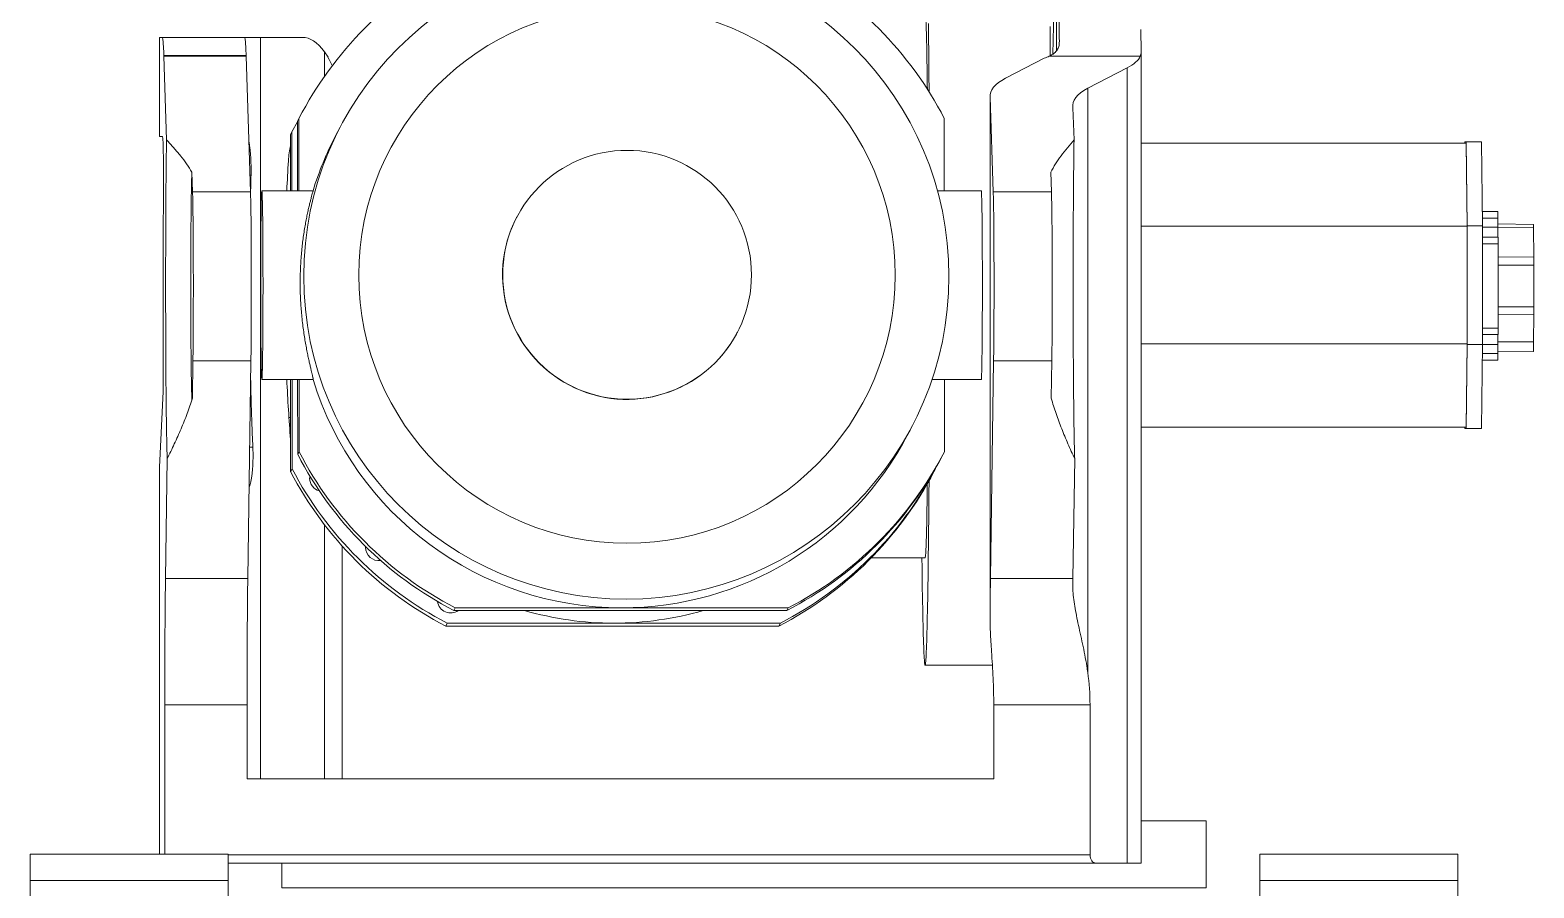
# Model space of a CAD drawing. Header units: millimetres. Extents: x 419 to 13500, y 498 to 10404.
# Drawn here: x 2156 to 3067, y 5813 to 6332 of the extents above; entities that cross this region are included whole.
import ezdxf

# ---------------------------------------------------------------- set-up
doc = ezdxf.new("R2010")
doc.units = ezdxf.units.MM
doc.header["$LTSCALE"] = 50

msp = doc.modelspace()

# ---------------------------------------------------------------- linework, layer by layer
at = {"color": 7, "linetype": 'Continuous', "lineweight": 15}
for p, q in [((2775.5, 6317.79), (2777.04, 6391.73)), ((2777.58, 6371.21), (2777.7, 6319.94)), ((2234.33, 6267.96), (2234.33, 6327.96)), ((2234.33, 6327.96), (2236.02, 6327.96)), ((2285.88, 6327.96), (2236.02, 6327.96)), ((2295.49, 6327.96), (2285.88, 6327.96)), ((2295.49, 5879), (2295.49, 6327.96)), ((2320.88, 6327.96), (2295.49, 6327.96)), ((2236.82, 6316.92), (2286.67, 6316.92)), ((2236.83, 6316.5), (2238.51, 6265.87)), ((2236.83, 6316.5), (2286.69, 6316.5)), ((2286.69, 6316.5), (2289.41, 6234.34)), ((2336.35, 6315.9), (2334.18, 6319.26)), ((2746.84, 6303.2), (2770.33, 6315.34)), ((2773.26, 6316.5), (2828.48, 6316.5)), ((2829.06, 6318.36), (2828.48, 6316.5)), ((2829.06, 6318.36), (2829.06, 5827.96)), ((2820.52, 6309.49), (2796.65, 6297.16)), ((2820.52, 5827.96), (2820.52, 6309.49)), ((2796.65, 5943.39), (2796.65, 6297.16)), ((2737.44, 6292.38), (2737.44, 5976.48)), ((2737.48, 5979.34), (2737.48, 6291.73)), ((2739.38, 6234.34), (2737.48, 6291.73)), ((2317.93, 6277.24), (2318.76, 6278.83)), ((2317.93, 6277.24), (2318.33, 6278.02)), ((2319.16, 6279.61), (2318.33, 6278.02)), ((2318.77, 6235.11), (2318.76, 6278.83)), ((2709.73, 6278.83), (2709.74, 6235.11)), ((2787.69, 6285.29), (2788.33, 6265.87)), ((2313.59, 6268.91), (2314.51, 6270.67)), ((2313.6, 6235.11), (2313.59, 6268.91)), ((2314.52, 6235.11), (2314.51, 6270.67)), ((2317.94, 6235.11), (2317.93, 6277.24)), ((2343.69, 6273.66), (2340.89, 6268.29)), ((2236.02, 6267.96), (2234.33, 6267.96)), ((3025.97, 6263.96), (2829.06, 6263.96)), ((3025.11, 6263.96), (2829.06, 6263.96)), ((3025.1, 6263.96), (3025.11, 6264.72)), ((3025.11, 6264.72), (3025.98, 6264.72)), ((3034.31, 6264.72), (3025.11, 6264.72)), ((3025.11, 6263.96), (3025.97, 6263.96)), ((3025.97, 6263.96), (3026.58, 6213.58)), ((3025.98, 6264.72), (3026.59, 6213.9)), ((3035.18, 6264.72), (3025.98, 6264.72)), ((3034.31, 6264.72), (3035.18, 6264.72)), ((3035.18, 6264.72), (3035.8, 6213.9)), ((2253.89, 6246.35), (2254.29, 6234.34)), ((2774.65, 6234.34), (2774.25, 6246.35)), ((2254.29, 6234.34), (2289.41, 6234.34)), ((2327.31, 6235.11), (2296.28, 6235.11)), ((2732.11, 6235.11), (2705.56, 6235.11)), ((2739.38, 6234.34), (2774.65, 6234.34)), ((2450.69, 6219.04), (2450.63, 6218.92)), ((3026.59, 6213.9), (3026.59, 6142.02)), ((3035.8, 6213.9), (3026.59, 6213.9)), ((3045.06, 6222.46), (3035.69, 6222.46)), ((3035.8, 6213.9), (3035.8, 6142.02)), ((3045.11, 6218.46), (3045.11, 6212.96)), ((3066.65, 6214.58), (3045.11, 6214.96)), ((3026.58, 6213.58), (2829.06, 6213.58)), ((3026.58, 6213.58), (3026.58, 6142.34)), ((3045.11, 6212.96), (3035.8, 6212.96)), ((3045.18, 6206.98), (3045.25, 6206.96)), ((3066.71, 6212.64), (3066.93, 6194.78)), ((3045.3, 6202.96), (3045.3, 6151.96)), ((3066.95, 6190.09), (3066.95, 6164.83)), ((3066.93, 6160.14), (3066.73, 6143.67)), ((3045.3, 6151.96), (3035.8, 6151.96)), ((2584.32, 6149.28), (2584.38, 6149.39)), ((3026.58, 6142.34), (2829.06, 6142.34)), ((3026.58, 6142.34), (3025.97, 6091.96)), ((3026.59, 6142.02), (3025.98, 6091.2)), ((3035.8, 6142.02), (3026.59, 6142.02)), ((3035.8, 6142.02), (3035.18, 6091.2)), ((3066.73, 6143.67), (3045.11, 6143.51)), ((3045.11, 6141.96), (3045.11, 6136.46)), ((3045.25, 6147.98), (3045.18, 6147.96)), ((3066.73, 6143.67), (3066.73, 6137.84)), ((2254.51, 6132), (2254.18, 6109.42)), ((2254.51, 6132), (2289.63, 6132)), ((2289.63, 6132), (2287.74, 6000.39)), ((2737.7, 6000.39), (2739.6, 6132)), ((2739.6, 6132), (2774.86, 6132)), ((2774.54, 6109.42), (2774.86, 6132)), ((3045.06, 6132.46), (3035.68, 6132.46)), ((3066.73, 6137.84), (3045.11, 6137.46)), ((2234.33, 6067.62), (2236.4, 6113.46)), ((2296.28, 6120.81), (2318.79, 6120.81)), ((2313.65, 6064.98), (2313.63, 6120.81)), ((2314.57, 6066.75), (2314.55, 6120.81)), ((2317.99, 6075.5), (2317.97, 6120.81)), ((2318.79, 6120.81), (2318.8, 6120.83)), ((2318.8, 6120.83), (2327.34, 6120.83)), ((2318.82, 6077.09), (2318.8, 6120.83)), ((2702.31, 6120.83), (2709.78, 6120.83)), ((2709.78, 6120.83), (2709.79, 6077.09)), ((2709.78, 6120.81), (2732.11, 6120.81)), ((2687.66, 6087.63), (2690.46, 6093.01)), ((3025.97, 6091.96), (2829.06, 6091.96)), ((3025.11, 6091.2), (3025.1, 6091.96)), ((3025.98, 6091.2), (3025.11, 6091.2)), ((3035.18, 6091.2), (3025.98, 6091.2)), ((2317.99, 6075.5), (2318.82, 6077.09)), ((2238.92, 6072.74), (2237.88, 6000.39)), ((2708.56, 6074.72), (2709.38, 6076.31)), ((2788.74, 6072.74), (2787.7, 6000.39)), ((2234.33, 5833.43), (2234.33, 6067.62)), ((2313.65, 6064.98), (2314.57, 6066.75)), ((2703.48, 6064.98), (2704.4, 6066.75)), ((2704.4, 6067.11), (2704.4, 6066.75)), ((2345, 5879), (2345, 6019.88)), ((2359.12, 6019.1), (2359.14, 6019.66)), ((2665.56, 6012.86), (2698.09, 6012.86)), ((2237.88, 6000.39), (2287.74, 6000.39)), ((2737.7, 6000.39), (2787.7, 6000.39)), ((2412.61, 5980.92), (2413.44, 5982.51)), ((2513.5, 5980.92), (2412.61, 5980.92)), ((2514.33, 5982.51), (2413.44, 5982.51)), ((2614.39, 5980.92), (2513.5, 5980.92)), ((2615.22, 5982.51), (2514.33, 5982.51)), ((2614.39, 5980.92), (2615.22, 5982.51)), ((2407.7, 5971.49), (2408.62, 5973.26)), ((2609.48, 5971.49), (2407.7, 5971.49)), ((2509.51, 5973.26), (2408.62, 5973.26)), ((2610.4, 5973.26), (2509.51, 5973.26)), ((2609.48, 5971.49), (2610.4, 5973.26)), ((2698.09, 5947.84), (2738.88, 5947.84)), ((2237.45, 5923.78), (2237.45, 5833.43)), ((2237.45, 5923.78), (2287.3, 5923.78)), ((2287.3, 5923.78), (2287.3, 5879)), ((2739.68, 5923.78), (2798.02, 5923.78)), ((2739.68, 5879), (2739.68, 5923.78)), ((2798.02, 5923.78), (2798.02, 5832.96)), ((2739.68, 5879), (2287.3, 5879)), ((2829.06, 5853.6), (2868.35, 5853.6)), ((2868.35, 5812.96), (2868.35, 5853.6)), ((2275.85, 5833.43), (2155.85, 5833.43)), ((2155.85, 5833.43), (2155.85, 5817.43)), ((2275.85, 5833.43), (2275.85, 5817.43)), ((3020.85, 5833.43), (2900.85, 5833.43)), ((2900.85, 5833.43), (2900.85, 5817.43)), ((3020.85, 5833.43), (3020.85, 5817.43)), ((2275.85, 5827.96), (2801.54, 5827.96)), ((2308.35, 5827.96), (2308.35, 5812.96)), ((2801.54, 5827.96), (2820.52, 5827.96)), ((2820.52, 5827.96), (2829.06, 5827.96)), ((2275.85, 5817.43), (2155.85, 5817.43)), ((2155.85, 5817.43), (2155.85, 5749.43)), ((2275.85, 5817.43), (2275.85, 5749.43)), ((2308.35, 5812.96), (2868.35, 5812.96)), ((3020.85, 5817.43), (2900.85, 5817.43)), ((2900.85, 5817.43), (2900.85, 5749.43)), ((3020.85, 5817.43), (3020.85, 5749.43))]:
    msp.add_line(p, q, dxfattribs=at)
at = {"color": 8, "linetype": 'Continuous', "lineweight": 15}
for p, q in [((2334.18, 6304.31), (2334.18, 6319.26)), ((2313.59, 6259.52), (2313.05, 6259.52)), ((2289.7, 6244.55), (2289.08, 6244.55)), ((3045.11, 6218.46), (3035.74, 6218.46)), ((3045.18, 6206.98), (3035.8, 6206.98)), ((3045.25, 6206.96), (3035.8, 6206.96)), ((3066.71, 6212.64), (3045.11, 6212.91)), ((3045.3, 6202.96), (3035.8, 6202.96)), ((3066.93, 6194.78), (3045.3, 6195.04)), ((3066.95, 6190.09), (3045.3, 6190.09)), ((3066.93, 6160.14), (3045.3, 6159.88)), ((3045.25, 6147.98), (3035.8, 6147.98)), ((3045.18, 6147.96), (3035.8, 6147.96)), ((3045.11, 6141.96), (3035.8, 6141.96)), ((3045.11, 6136.46), (3035.73, 6136.46)), ((2313.64, 6097.7), (2312.69, 6097.7)), ((2290.82, 6079.85), (2288.88, 6079.85)), ((2334.18, 5879), (2334.18, 6032.88)), ((2275.85, 5832.96), (2798.02, 5832.96))]:
    msp.add_line(p, q, dxfattribs=at)
at = {"color": 7, "linetype": 'Continuous', "lineweight": 15, "flags": 128}
for points in [[(2779.43, 6325.3), (2779.38, 6327.82), (2779.34, 6330.51), (2779.29, 6333.38), (2779.25, 6336.41), (2779.21, 6339.61), (2779.17, 6342.95), (2779.13, 6346.44), (2779.1, 6350.06), (2779.07, 6353.82), (2779.04, 6357.7), (2779.01, 6361.69), (2778.98, 6365.78), (2778.96, 6369.97), (2778.94, 6374.25), (2778.92, 6378.6), (2778.9, 6383.03), (2778.89, 6387.51), (2778.87, 6392.04), (2778.87, 6396.61), (2778.86, 6401.22), (2778.86, 6405.84), (2778.85, 6410.47)], [(2699.48, 6296.59), (2699.45, 6298.8), (2699.4, 6302.73), (2699.34, 6306.51), (2699.29, 6310.13), (2699.23, 6313.58), (2699.17, 6316.85), (2699.11, 6319.95), (2699.05, 6322.86), (2698.98, 6325.6), (2698.92, 6328.14), (2698.86, 6330.49), (2698.79, 6332.65), (2698.72, 6334.61), (2698.65, 6336.37), (2698.58, 6337.93), (2698.52, 6339.29), (2698.45, 6340.44), (2698.38, 6341.38), (2698.3, 6342.11), (2698.23, 6342.64), (2698.16, 6342.95), (2698.09, 6343.06)], [(2700.49, 6295.01), (2700.47, 6297.53), (2700.42, 6303.44), (2700.38, 6309.24), (2700.33, 6314.91), (2700.28, 6320.46), (2700.22, 6325.88), (2700.17, 6331.16), (2700.11, 6336.3)], [(2773.96, 6316.92), (2773.95, 6318.54), (2773.9, 6324.01), (2773.84, 6329.35), (2773.78, 6334.54)], [(2828.77, 6332.77), (2828.81, 6329.91), (2828.86, 6327.23), (2828.91, 6324.72), (2828.96, 6322.41), (2829.01, 6320.29), (2829.06, 6318.36)], [(2314.51, 6270.67), (2317.9, 6276.9), (2317.93, 6276.96)], [(2236.63, 6238.66), (2236.64, 6240.71), (2236.64, 6242.8), (2236.64, 6244.91), (2236.64, 6247), (2236.63, 6249.06), (2236.62, 6251.06), (2236.61, 6252.98), (2236.6, 6254.8), (2236.59, 6256.51), (2236.57, 6258.07), (2236.55, 6259.48), (2236.53, 6260.71), (2236.51, 6261.76), (2236.48, 6262.62), (2236.46, 6263.26)], [(2238.51, 6265.87), (2238.47, 6262.88), (2238.42, 6259.72), (2238.38, 6256.4), (2238.34, 6252.93), (2238.3, 6249.32), (2238.26, 6245.57), (2238.23, 6241.68), (2238.2, 6237.67), (2238.16, 6233.55), (2238.14, 6229.32), (2238.11, 6224.99), (2238.09, 6220.57), (2238.06, 6216.06), (2238.05, 6211.49), (2238.03, 6206.84), (2238.02, 6202.14), (2238, 6197.4), (2237.99, 6192.61), (2237.99, 6187.8), (2237.98, 6182.97), (2237.98, 6178.13), (2237.98, 6173.29), (2237.99, 6168.46), (2237.99, 6163.64), (2238, 6158.86), (2238.01, 6154.11), (2238.03, 6149.41), (2238.04, 6144.76), (2238.06, 6140.18), (2238.08, 6135.67), (2238.11, 6131.24), (2238.13, 6126.9), (2238.16, 6122.66), (2238.19, 6118.53), (2238.23, 6114.52), (2238.26, 6110.62), (2238.3, 6106.86), (2238.34, 6103.24), (2238.38, 6099.76), (2238.42, 6096.43), (2238.46, 6093.26), (2238.51, 6090.25), (2238.56, 6087.41), (2238.61, 6084.75), (2238.66, 6082.27), (2238.71, 6079.98), (2238.76, 6077.87), (2238.81, 6075.96), (2238.87, 6074.25), (2238.92, 6072.74)], [(2788.33, 6265.87), (2788.28, 6262.88), (2788.24, 6259.72), (2788.2, 6256.4), (2788.16, 6252.93), (2788.12, 6249.32), (2788.08, 6245.57), (2788.05, 6241.68), (2788.01, 6237.67), (2787.98, 6233.55), (2787.95, 6229.32), (2787.93, 6224.99), (2787.9, 6220.57), (2787.88, 6216.06), (2787.86, 6211.49), (2787.85, 6206.84), (2787.83, 6202.14), (2787.82, 6197.4), (2787.81, 6192.61), (2787.8, 6187.8), (2787.8, 6182.97), (2787.8, 6178.13), (2787.8, 6173.29), (2787.8, 6168.46), (2787.81, 6163.64), (2787.82, 6158.86), (2787.83, 6154.11), (2787.85, 6149.41), (2787.86, 6144.76), (2787.88, 6140.18), (2787.9, 6135.67), (2787.93, 6131.24), (2787.95, 6126.9), (2787.98, 6122.66), (2788.01, 6118.53), (2788.04, 6114.52), (2788.08, 6110.62), (2788.11, 6106.86), (2788.15, 6103.24), (2788.19, 6099.76), (2788.24, 6096.43), (2788.28, 6093.26), (2788.33, 6090.25), (2788.37, 6087.41), (2788.42, 6084.75), (2788.47, 6082.27), (2788.52, 6079.98), (2788.58, 6077.87), (2788.63, 6075.96), (2788.69, 6074.25), (2788.74, 6072.74)], [(2253.89, 6246.35), (2253.85, 6245.55), (2253.8, 6244.54), (2253.76, 6243.31), (2253.71, 6241.89), (2253.67, 6240.26), (2253.63, 6238.44), (2253.59, 6236.43), (2253.55, 6234.23), (2253.51, 6231.87), (2253.48, 6229.33), (2253.44, 6226.63), (2253.41, 6223.78), (2253.38, 6220.79), (2253.35, 6217.67), (2253.33, 6214.42), (2253.3, 6211.05), (2253.28, 6207.59), (2253.26, 6204.03), (2253.25, 6200.39), (2253.23, 6196.68), (2253.22, 6192.91), (2253.21, 6189.09), (2253.21, 6185.24), (2253.2, 6181.37), (2253.2, 6177.48), (2253.2, 6173.6), (2253.21, 6169.73), (2253.22, 6165.89), (2253.22, 6162.08), (2253.24, 6158.33), (2253.25, 6154.63), (2253.27, 6151.01), (2253.29, 6147.47), (2253.31, 6144.03), (2253.33, 6140.69), (2253.36, 6137.47), (2253.39, 6134.38), (2253.42, 6131.42), (2253.45, 6128.61), (2253.49, 6125.95), (2253.52, 6123.45), (2253.56, 6121.13), (2253.6, 6118.98), (2253.64, 6117.02), (2253.68, 6115.24), (2253.72, 6113.67), (2253.77, 6112.29), (2253.81, 6111.12), (2253.86, 6110.15), (2253.9, 6109.4), (2253.95, 6108.86), (2253.96, 6108.75)], [(2236.58, 6136.4), (2236.56, 6143.67), (2236.55, 6150.97), (2236.54, 6158.31), (2236.54, 6165.66), (2236.53, 6173.03), (2236.53, 6180.4), (2236.53, 6187.77), (2236.54, 6195.13), (2236.55, 6202.47), (2236.56, 6209.79), (2236.57, 6217.07), (2236.59, 6224.32), (2236.61, 6231.52), (2236.63, 6238.66)], [(2254.29, 6234.34), (2254.33, 6233.01), (2254.37, 6231.49), (2254.41, 6229.77), (2254.45, 6227.87), (2254.48, 6225.79), (2254.51, 6223.54), (2254.55, 6221.12), (2254.58, 6218.55), (2254.61, 6215.84), (2254.63, 6212.98), (2254.66, 6210.01), (2254.68, 6206.92), (2254.7, 6203.72), (2254.72, 6200.44), (2254.73, 6197.07), (2254.74, 6193.63), (2254.75, 6190.14), (2254.76, 6186.61), (2254.77, 6183.04), (2254.77, 6179.46), (2254.77, 6175.87), (2254.77, 6172.28), (2254.76, 6168.72), (2254.75, 6165.19), (2254.74, 6161.71), (2254.73, 6158.28), (2254.71, 6154.93), (2254.7, 6151.66), (2254.67, 6148.48), (2254.65, 6145.41), (2254.63, 6142.45), (2254.6, 6139.62), (2254.57, 6136.93), (2254.54, 6134.39), (2254.51, 6132)], [(2289.41, 6234.34), (2289.45, 6233.01), (2289.49, 6231.49), (2289.53, 6229.77), (2289.57, 6227.87), (2289.6, 6225.79), (2289.64, 6223.54), (2289.67, 6221.12), (2289.7, 6218.55), (2289.73, 6215.84), (2289.75, 6212.98), (2289.78, 6210.01), (2289.8, 6206.92), (2289.82, 6203.72), (2289.84, 6200.44), (2289.85, 6197.07), (2289.87, 6193.63), (2289.88, 6190.14), (2289.88, 6186.61), (2289.89, 6183.04), (2289.89, 6179.46), (2289.89, 6175.87), (2289.89, 6172.28), (2289.88, 6168.72), (2289.87, 6165.19), (2289.86, 6161.71), (2289.85, 6158.28), (2289.84, 6154.93), (2289.82, 6151.66), (2289.8, 6148.48), (2289.78, 6145.41), (2289.75, 6142.45), (2289.72, 6139.62), (2289.7, 6136.93), (2289.66, 6134.39), (2289.63, 6132)], [(2295.59, 6176.63), (2295.59, 6180.12), (2295.59, 6183.6), (2295.6, 6187.05), (2295.6, 6190.48), (2295.61, 6193.85), (2295.63, 6197.17), (2295.64, 6200.42), (2295.66, 6203.58), (2295.68, 6206.64), (2295.7, 6209.6), (2295.73, 6212.45), (2295.75, 6215.16), (2295.78, 6217.74), (2295.81, 6220.16), (2295.84, 6222.44), (2295.88, 6224.54), (2295.91, 6226.47), (2295.95, 6228.22), (2295.99, 6229.79), (2296.02, 6231.16), (2296.06, 6232.33), (2296.11, 6233.31), (2296.15, 6234.07), (2296.19, 6234.63), (2296.23, 6234.97), (2296.27, 6235.11), (2296.31, 6235.03), (2296.36, 6234.74), (2296.4, 6234.24), (2296.44, 6233.53), (2296.48, 6232.61), (2296.52, 6231.49), (2296.56, 6230.16), (2296.6, 6228.65), (2296.63, 6226.95), (2296.67, 6225.06), (2296.7, 6223), (2296.73, 6220.77), (2296.77, 6218.38), (2296.79, 6215.85), (2296.82, 6213.17), (2296.85, 6210.36), (2296.87, 6207.43), (2296.89, 6204.39), (2296.91, 6201.25), (2296.92, 6198.02), (2296.94, 6194.72), (2296.95, 6191.36), (2296.96, 6187.95), (2296.96, 6184.5), (2296.97, 6181.03), (2296.97, 6177.54), (2296.97, 6174.06), (2296.96, 6170.59), (2296.96, 6167.15), (2296.95, 6163.75), (2296.93, 6160.4), (2296.92, 6157.12), (2296.9, 6153.91), (2296.89, 6150.8), (2296.86, 6147.78), (2296.84, 6144.88), (2296.82, 6142.1), (2296.79, 6139.45), (2296.76, 6136.95), (2296.73, 6134.6), (2296.69, 6132.41), (2296.66, 6130.39), (2296.62, 6128.55), (2296.59, 6126.89), (2296.55, 6125.42), (2296.51, 6124.15), (2296.47, 6123.07), (2296.43, 6122.21), (2296.39, 6121.54), (2296.35, 6121.09), (2296.3, 6120.85), (2296.26, 6120.82), (2296.22, 6121.01), (2296.18, 6121.41), (2296.14, 6122.01), (2296.1, 6122.83), (2296.06, 6123.85), (2296.02, 6125.07), (2295.98, 6126.49), (2295.94, 6128.1), (2295.9, 6129.89), (2295.87, 6131.87), (2295.84, 6134.01), (2295.8, 6136.32), (2295.77, 6138.79), (2295.75, 6141.4), (2295.72, 6144.14), (2295.7, 6147.01), (2295.67, 6150), (2295.66, 6153.09), (2295.64, 6156.27), (2295.62, 6159.54), (2295.61, 6162.87), (2295.6, 6166.26), (2295.59, 6169.69), (2295.59, 6173.15), (2295.59, 6176.63)], [(2732.11, 6235.11), (2732.15, 6235.03), (2732.19, 6234.74), (2732.23, 6234.24), (2732.27, 6233.53), (2732.31, 6232.61), (2732.35, 6231.49), (2732.39, 6230.16), (2732.43, 6228.65), (2732.47, 6226.95), (2732.5, 6225.06), (2732.53, 6223), (2732.57, 6220.77), (2732.6, 6218.38), (2732.63, 6215.85), (2732.65, 6213.17), (2732.68, 6210.36), (2732.7, 6207.43), (2732.72, 6204.39), (2732.74, 6201.25), (2732.76, 6198.02), (2732.77, 6194.72), (2732.78, 6191.36), (2732.79, 6187.95), (2732.8, 6184.5), (2732.8, 6181.03), (2732.8, 6177.54), (2732.8, 6174.06), (2732.79, 6170.59), (2732.79, 6167.15), (2732.78, 6163.75), (2732.77, 6160.4), (2732.75, 6157.12), (2732.74, 6153.91), (2732.72, 6150.8), (2732.7, 6147.78), (2732.67, 6144.88), (2732.65, 6142.1), (2732.62, 6139.45), (2732.59, 6136.95), (2732.56, 6134.6), (2732.53, 6132.41), (2732.49, 6130.39), (2732.46, 6128.55), (2732.42, 6126.89), (2732.38, 6125.42), (2732.34, 6124.15), (2732.3, 6123.07), (2732.26, 6122.21), (2732.22, 6121.54), (2732.18, 6121.09), (2732.14, 6120.85), (2732.11, 6120.81)], [(2739.6, 6132), (2739.63, 6134.39), (2739.66, 6136.93), (2739.69, 6139.62), (2739.72, 6142.45), (2739.74, 6145.41), (2739.76, 6148.48), (2739.78, 6151.66), (2739.8, 6154.93), (2739.82, 6158.28), (2739.83, 6161.71), (2739.84, 6165.19), (2739.85, 6168.72), (2739.86, 6172.28), (2739.86, 6175.87), (2739.86, 6179.46), (2739.86, 6183.04), (2739.85, 6186.61), (2739.84, 6190.14), (2739.83, 6193.63), (2739.82, 6197.07), (2739.81, 6200.44), (2739.79, 6203.72), (2739.77, 6206.92), (2739.75, 6210.01), (2739.72, 6212.98), (2739.7, 6215.84), (2739.67, 6218.55), (2739.64, 6221.12), (2739.6, 6223.54), (2739.57, 6225.79), (2739.54, 6227.87), (2739.5, 6229.77), (2739.46, 6231.49), (2739.42, 6233.01), (2739.38, 6234.34)], [(2774.86, 6132), (2774.9, 6134.39), (2774.93, 6136.93), (2774.96, 6139.62), (2774.98, 6142.45), (2775.01, 6145.41), (2775.03, 6148.48), (2775.05, 6151.66), (2775.07, 6154.93), (2775.08, 6158.28), (2775.1, 6161.71), (2775.11, 6165.19), (2775.12, 6168.72), (2775.12, 6172.28), (2775.12, 6175.87), (2775.12, 6179.46), (2775.12, 6183.04), (2775.12, 6186.61), (2775.11, 6190.14), (2775.1, 6193.63), (2775.09, 6197.07), (2775.07, 6200.44), (2775.05, 6203.72), (2775.03, 6206.92), (2775.01, 6210.01), (2774.99, 6212.98), (2774.96, 6215.84), (2774.93, 6218.55), (2774.9, 6221.12), (2774.87, 6223.54), (2774.84, 6225.79), (2774.8, 6227.87), (2774.76, 6229.77), (2774.73, 6231.49), (2774.69, 6233.01), (2774.65, 6234.34)], [(2236.4, 6113.46), (2236.43, 6114.12), (2236.45, 6114.99), (2236.47, 6116.07), (2236.49, 6117.33), (2236.51, 6118.76), (2236.53, 6120.36), (2236.54, 6122.1), (2236.56, 6123.95), (2236.57, 6125.91), (2236.57, 6127.95), (2236.58, 6130.04), (2236.58, 6132.16), (2236.58, 6134.28), (2236.58, 6136.4)], [(2325.25, 6061.03), (2325.35, 6062.34), (2325.36, 6062.36)], [(2696.15, 6012.86), (2696.16, 6012.18), (2696.22, 6007.41), (2696.29, 6002.8), (2696.35, 5998.35), (2696.42, 5994.07), (2696.49, 5989.96), (2696.56, 5986.01), (2696.63, 5982.25), (2696.7, 5978.67), (2696.77, 5975.27), (2696.85, 5972.05), (2696.93, 5969.03), (2697, 5966.2), (2697.08, 5963.56), (2697.16, 5961.12), (2697.24, 5958.88), (2697.32, 5956.85), (2697.4, 5955.01), (2697.48, 5953.39), (2697.57, 5951.96), (2697.65, 5950.75), (2697.73, 5949.75), (2697.82, 5948.95), (2697.9, 5948.37), (2697.99, 5948), (2698.07, 5947.84), (2698.15, 5947.9), (2698.24, 5948.16), (2698.32, 5948.64), (2698.41, 5949.33), (2698.49, 5950.22), (2698.57, 5951.33), (2698.66, 5952.65), (2698.74, 5954.17), (2698.82, 5955.9), (2698.9, 5957.84), (2698.98, 5959.98), (2699.06, 5962.32), (2699.14, 5964.86), (2699.22, 5967.59), (2699.3, 5970.52), (2699.37, 5973.64), (2699.45, 5976.94), (2699.52, 5980.44), (2699.59, 5984.11), (2699.66, 5987.96), (2699.73, 5991.99), (2699.8, 5996.19), (2699.86, 6000.56), (2699.93, 6005.09), (2699.99, 6009.78), (2700.05, 6014.62), (2700.11, 6019.62), (2700.17, 6024.76), (2700.22, 6030.04), (2700.28, 6035.46), (2700.33, 6041.01), (2700.38, 6046.68), (2700.42, 6052.48), (2700.47, 6058.39), (2700.48, 6059.43)], [(2698.09, 6012.86), (2698.16, 6012.97), (2698.23, 6013.28), (2698.3, 6013.81), (2698.38, 6014.54), (2698.45, 6015.48), (2698.52, 6016.63), (2698.58, 6017.99), (2698.65, 6019.55), (2698.72, 6021.31), (2698.79, 6023.27), (2698.86, 6025.43), (2698.92, 6027.78), (2698.98, 6030.32), (2699.05, 6033.06), (2699.11, 6035.97), (2699.17, 6039.07), (2699.23, 6042.34), (2699.29, 6045.79), (2699.34, 6049.41), (2699.4, 6053.19), (2699.45, 6057.12), (2699.46, 6057.64)], [(2237.88, 6000.39), (2237.84, 5997.36), (2237.8, 5994.17), (2237.76, 5990.83), (2237.73, 5987.36), (2237.69, 5983.74), (2237.66, 5980.01), (2237.63, 5976.15), (2237.6, 5972.18), (2237.58, 5968.12), (2237.55, 5963.95), (2237.53, 5959.71), (2237.51, 5955.38), (2237.5, 5950.99), (2237.48, 5946.55), (2237.47, 5942.05), (2237.46, 5937.52), (2237.46, 5932.96), (2237.45, 5928.37), (2237.45, 5923.78)], [(2287.74, 6000.39), (2287.69, 5997.36), (2287.65, 5994.17), (2287.62, 5990.83), (2287.58, 5987.36), (2287.55, 5983.74), (2287.51, 5980.01), (2287.48, 5976.15), (2287.46, 5972.18), (2287.43, 5968.12), (2287.41, 5963.95), (2287.38, 5959.71), (2287.37, 5955.38), (2287.35, 5950.99), (2287.34, 5946.55), (2287.32, 5942.05), (2287.32, 5937.52), (2287.31, 5932.96), (2287.31, 5928.37), (2287.3, 5923.78)], [(2737.48, 5979.34), (2737.5, 5982.26), (2737.53, 5985.09), (2737.55, 5987.86), (2737.58, 5990.54), (2737.61, 5993.13), (2737.64, 5995.64), (2737.67, 5998.06), (2737.7, 6000.39)], [(2787.7, 6000.39), (2787.7, 6000.26), (2787.7, 6000.14), (2787.69, 6000.01), (2787.69, 5999.88), (2787.69, 5999.76), (2787.69, 5999.63), (2787.69, 5999.5), (2787.69, 5999.38)]]:
    msp.add_lwpolyline(points, dxfattribs=at)
at = {"color": 8, "linetype": 'Continuous', "lineweight": 15, "flags": 128}
msp.add_lwpolyline([(3066.95, 6164.83), (3053.5, 6164.83), (3045.3, 6164.83)], dxfattribs=at)
at = {"color": 7, "linetype": 'Continuous', "lineweight": 15}
for centre, radius in [((2517.1, 6183.28), 195.46), ((2517.49, 6184.05), 162.45), ((2517.54, 6184.2), 75.35)]:
    msp.add_circle(centre, radius, dxfattribs=at)
for centre, radius, start, end in [((2514.16, 6178.02), 219.87, 117.29329, 152.7096), ((2514.22, 6177.85), 220.05, 27.31604, 62.38955), ((2175.03, 6318.03), 61.8, 358.97307, 9.24721), ((2224.89, 6318.03), 61.8, 358.97306, 9.24721), ((2585.04, 6328.06), 348.4, 181.83187, 181.90166), ((2634.89, 6328.06), 348.4, 181.83187, 181.90166), ((2216.17, 6263.75), 20.3, 358.61605, 11.95953), ((2514.16, 6178.02), 195.37, 152.48205, 163.01425), ((2517.48, 6184.12), 75.37, 152.49767, 332.46637), ((2962.35, 6219.46), 82.76, 359.30782, 2.07734), ((3042.99, 6212.92), 23.72, 359.32806, 4.01524), ((3172.36, 6211.4), 127.26, 179.29806, 181.99314), ((2962.05, 6203.96), 83.25, 359.31415, 2.06756), ((2656.59, 6190.38), 410.36, 359.96006, 0.61371), ((2641.38, 6164.62), 425.57, 359.39744, 0.02851), ((2964.7, 6151.03), 80.6, 357.83469, 0.66255), ((3170.52, 6143.45), 125.42, 177.93967, 180.68118), ((2962.35, 6135.46), 82.77, 357.92266, 0.69218), ((2514.33, 6178.06), 195.55, 197.01908, 270.00037), ((2514.35, 6177.94), 195.42, 269.99465, 332.47802), ((2514.33, 6178.07), 220.05, 207.31605, 242.71125), ((2514.39, 6177.9), 219.87, 297.29524, 332.7096), ((2513.5, 6176.48), 220.05, 207.31605, 242.71125), ((2513.56, 6176.31), 219.87, 297.29525, 332.48113), ((2508.59, 6167.06), 220.05, 207.63779, 242.71123), ((2509.51, 6168.82), 220.05, 207.63779, 242.71123), ((2333.19, 6061.04), 7.95, 180.02299, 254.82293), ((2508.65, 6166.89), 219.87, 297.29525, 332.38768), ((2509.57, 6168.65), 219.87, 297.29525, 332.38768), ((2367.06, 6019.1), 7.95, 180.02443, 278.11525), ((2410.63, 5987.36), 7.95, 187.44904, 305.8785), ((2509.51, 6168.81), 195.54, 253.91011, 269.99972), ((2509.51, 6168.76), 195.5, 269.99963, 286.09179)]:
    msp.add_arc(centre, radius, start, end, dxfattribs=at)
for centre, major_axis, ratio, start_param, end_param in [((2320.88, 6127.96), (0, 200), 0.227894, 5.987104, 6.283185), ((1899, 6281.65), (446.27, 2.26), 0.363936, 0.166793, 0.198515), ((2750.29, 6323.12), (29.14, -0.15), 0.363936, 5.472547, 5.622443), ((2781.12, 6319.68), (48.06, -0.24), 0.363936, 5.675295, 6.114356), ((2789.58, 6292.15), (52.13, -0.26), 0.363936, 2.533703, 3.177638), ((2838.07, 6286.44), (50.53, -0.26), 0.363936, 2.533703, 3.218088), ((2316.77, 6247.96), (0, 20), 0.227894, 0.771154, 1.308541), ((2376.19, 6177.96), (0, 290), 0.227894, 1.308541, 1.372429), ((2376.19, 6177.96), (0, 290), 0.227894, 1.769164, 1.899345), ((2727.56, 5923.78), (0, 100), 0.704526, 4.712389, 4.909723), ((2801.54, 5832.96), (0, 5), 0.704526, 1.570796, 3.141593)]:
    msp.add_ellipse(centre, major_axis=major_axis, ratio=ratio, start_param=start_param, end_param=end_param, dxfattribs=at)
for points, knots in [([(2773.26, 6316.5), (2773.95, 6316.85), (2775.32, 6317.55), (2777.08, 6318.96), (2778.49, 6320.77), (2779.31, 6322.88), (2779.38, 6324.42), (2779.41, 6325.09)], [0, 0, 0, 0, 0.171087, 0.344816, 0.575945, 0.812673, 1, 1, 1, 1]), ([(2253.89, 6246.35), (2252.88, 6248), (2250.84, 6251.29), (2247.04, 6256.17), (2242.93, 6261.04), (2239.99, 6264.26), (2238.51, 6265.87)], [0, 0, 0, 0, 0.2493271, 0.4990694, 0.7494876, 1, 1, 1, 1]), ([(2288.41, 6264.7), (2288.44, 6264.55), (2288.61, 6263.83), (2288.88, 6262.08), (2289.2, 6259.48), (2289.46, 6256.53), (2289.65, 6253.34), (2289.74, 6250.22), (2289.76, 6247.26), (2289.72, 6245.45), (2289.7, 6244.55)], [0, 0, 0, 0, 0.038802, 0.185287, 0.331274, 0.477252, 0.621628, 0.765998, 0.882999, 1, 1, 1, 1]), ([(2788.33, 6265.87), (2786.97, 6264.27), (2784.24, 6261.05), (2780.47, 6256.2), (2776.98, 6251.31), (2775.16, 6248.01), (2774.25, 6246.35)], [0, 0, 0, 0, 0.2496493, 0.4993719, 0.749523, 1, 1, 1, 1]), ([(2289.7, 6244.55), (2289.61, 6241.11), (2289.51, 6237.48), (2289.44, 6233.82), (2289.43, 6233.61)], [0, 0, 0, 0, 0.943269, 1, 1, 1, 1]), ([(2327.34, 6120.83), (2327.35, 6120.88), (2327.37, 6120.99), (2327.29, 6121.49), (2327.14, 6122.23), (2326.9, 6123.3), (2326.56, 6124.73), (2326.12, 6126.58), (2325.6, 6128.78), (2325.01, 6131.32), (2324.39, 6134.18), (2323.73, 6137.36), (2323.05, 6140.86), (2322.38, 6144.64), (2321.75, 6148.67), (2321.16, 6152.94), (2320.63, 6157.46), (2320.2, 6161.95), (2319.88, 6166.33), (2319.65, 6170.57), (2319.51, 6174.9), (2319.46, 6179.36), (2319.51, 6183.92), (2319.67, 6188.55), (2319.93, 6193.16), (2320.29, 6197.65), (2320.73, 6201.97), (2321.25, 6206.11), (2321.82, 6210.1), (2322.45, 6213.89), (2323.11, 6217.43), (2323.77, 6220.73), (2324.44, 6223.77), (2325.08, 6226.49), (2325.68, 6228.87), (2326.21, 6230.91), (2326.66, 6232.58), (2327, 6233.82), (2327.22, 6234.63), (2327.33, 6235.06), (2327.31, 6235.07), (2327.31, 6235.07)], [0, 0, 0, 0, 0.02148, 0.043067, 0.065041, 0.087015, 0.1125, 0.137985, 0.164162, 0.19034, 0.216626, 0.243087, 0.270092, 0.297285, 0.324245, 0.351396, 0.37916, 0.407141, 0.430914, 0.454829, 0.47919, 0.503706, 0.529506, 0.555491, 0.582056, 0.608818, 0.634617, 0.660591, 0.687103, 0.713798, 0.740237, 0.766853, 0.794022, 0.821384, 0.848341, 0.875491, 0.903262, 0.931254, 0.956621, 0.982031, 1, 1, 1, 1]), ([(2289.47, 6121), (2289.55, 6117.53), (2289.75, 6108.86), (2290.18, 6095.12), (2290.61, 6084.94), (2290.82, 6079.85)], [0, 0, 0, 0, 0.251015, 0.625666, 1, 1, 1, 1]), ([(2238.92, 6072.74), (2240.38, 6075.76), (2243.3, 6081.8), (2247.37, 6090.92), (2251.15, 6100.11), (2253.17, 6106.32), (2254.18, 6109.42)], [0, 0, 0, 0, 0.249649, 0.499372, 0.749523, 1, 1, 1, 1]), ([(2774.54, 6109.42), (2775.46, 6106.33), (2777.29, 6100.15), (2780.8, 6090.97), (2784.61, 6081.83), (2787.36, 6075.77), (2788.74, 6072.74)], [0, 0, 0, 0, 0.249327, 0.499069, 0.749488, 1, 1, 1, 1]), ([(2290.82, 6079.85), (2290.86, 6078.86), (2290.94, 6076.77), (2290.94, 6073.51), (2290.86, 6070.21), (2290.68, 6067.05), (2290.42, 6064.09), (2290.09, 6061.44), (2289.7, 6059.13), (2289.27, 6057.28), (2288.87, 6055.99), (2288.63, 6055.58), (2288.53, 6055.42)], [0, 0, 0, 0, 0.095432, 0.19952, 0.303611, 0.40722, 0.510836, 0.615317, 0.719804, 0.825862, 0.931924, 1, 1, 1, 1]), ([(2787.69, 5999.38), (2787.61, 5998), (2787.46, 5995.07), (2787.79, 5990.2), (2788.49, 5984.88), (2789.49, 5979.28), (2790.71, 5973.4), (2792.07, 5967.22), (2793.49, 5960.75), (2794.86, 5954.09), (2795.93, 5948.28), (2796.46, 5944.67), (2796.65, 5943.39)], [0, 0, 0, 0, 0.092688, 0.196507, 0.300696, 0.404995, 0.508965, 0.616682, 0.72467, 0.832637, 0.940325, 1, 1, 1, 1]), ([(2739.68, 5923.78), (2739.66, 5926.47), (2739.62, 5931.87), (2739.32, 5939.97), (2738.88, 5948.05), (2738.4, 5955.43), (2737.97, 5962.07), (2737.65, 5967.99), (2737.43, 5973.79), (2737.46, 5977.49), (2737.48, 5979.34)], [0, 0, 0, 0, 0.136745, 0.274467, 0.415168, 0.55686, 0.666408, 0.776419, 0.887925, 1, 1, 1, 1])]:
    msp.add_open_spline(points, degree=3, knots=knots, dxfattribs=at)

doc.saveas('drawing.dxf')
